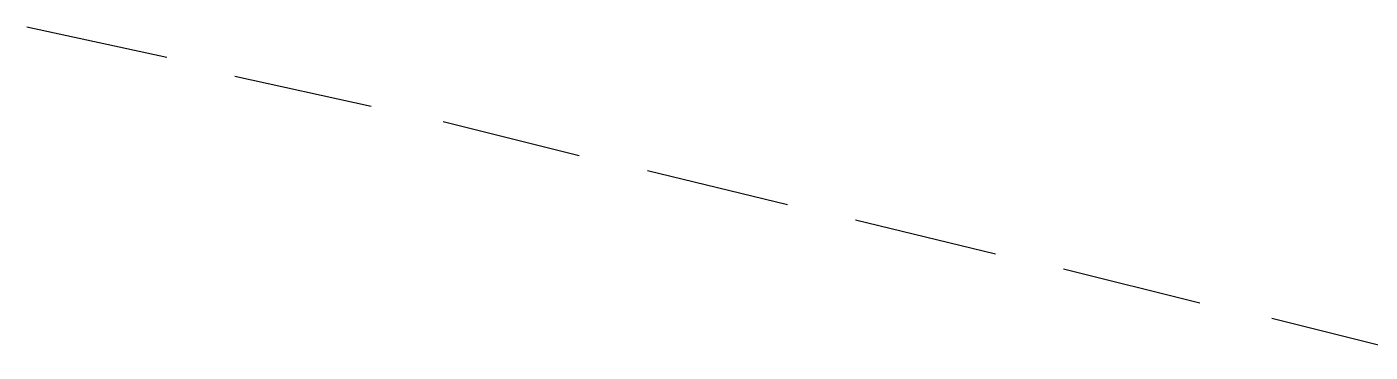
# Model space of a CAD drawing. Header units: feet. Extents: x -84 to 198, y -22 to 181.
# Drawn here: x 112.613 to 117.347, y 90.484 to 91.631 of the extents above; entities that cross this region are included whole.
import ezdxf

# ---------------------------------------------------------------- set-up
doc = ezdxf.new("R2010")
doc.units = ezdxf.units.FT
doc.layers.add('A-LINEA', color=7, linetype='CONTINUOUS')

msp = doc.modelspace()

# ---------------------------------------------------------------- linework, layer by layer
at = {"layer": 'A-LINEA'}
for p, q in [((112.6133, 91.6311), (113.1067, 91.5244)), ((113.3467, 91.4578), (113.8267, 91.3511)), ((114.08, 91.2978), (114.56, 91.1778)), ((114.8, 91.1244), (115.2933, 91.0044)), ((115.5333, 90.9511), (116.0267, 90.8311)), ((116.2667, 90.7778), (116.7467, 90.6578)), ((117, 90.6044), (117.48, 90.4844))]:
    msp.add_line(p, q, dxfattribs=at)

doc.saveas('drawing.dxf')
